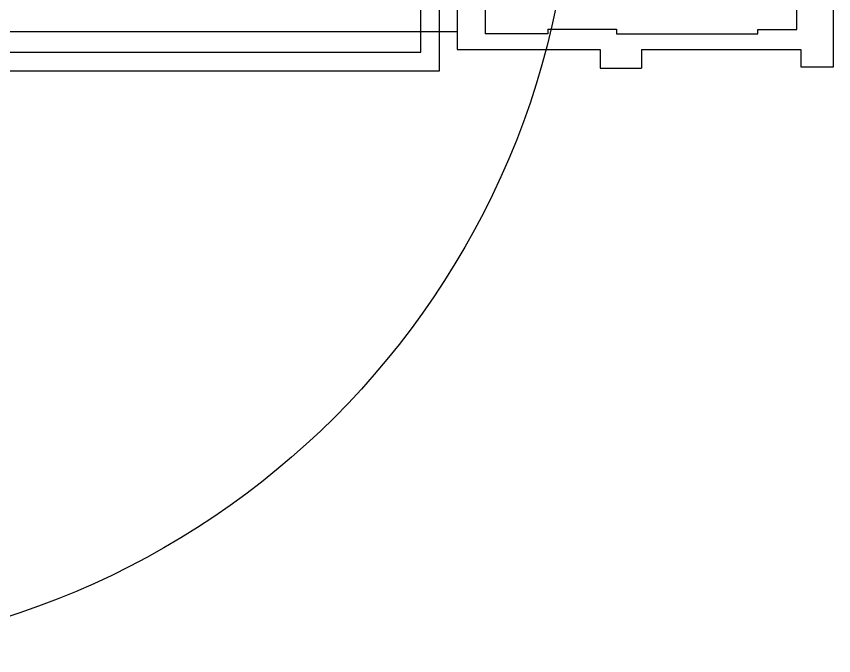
# Model space of a CAD drawing. Extents: x 768 to 5193, y 49 to 3217.
# Drawn here: x 1454 to 1977, y 394 to 803 of the extents above; entities that cross this region are included whole.
import ezdxf

# ---------------------------------------------------------------- set-up
doc = ezdxf.new("R2010")
doc.units = 0
doc.header["$LTSCALE"] = 96
doc.header["$MEASUREMENT"] = 0
doc.layers.get('0').update_dxf_attribs({"linetype": 'CONTINUOUS'})
for name, color, linetype in [('A-ROOF', 1, 'CONTINUOUS'), ('A-WALL-EXST', 7, 'CONTINUOUS'), ('A-WALL-FULL', 6, 'CONTINUOUS'), ('RED MARKUP', 1, 'CONTINUOUS')]:
    doc.layers.add(name, color=color, linetype=linetype)

# ---------------------------------------------------------------- blocks, each defined once
blk = doc.blocks.new('All')
at = {"layer": 'A-WALL-EXST'}
for p, q in [((662.75, 207.06), (662.75, 23.81)), ((644.75, 176.5), (644.75, 13.81)), ((862.25, 26.56), (862.25, 74.56)), ((885.75, 2.56), (885.75, 60.06)), ((702.75, 26.81), (702.75, 23.81)), ((702.75, 26.81), (746.75, 26.81)), ((746.75, 26.81), (746.75, 23.81)), ((837.25, 26.56), (862.25, 26.56)), ((837.25, 23.81), (837.25, 26.56)), ((702.75, 23.81), (662.75, 23.81)), ((746.75, 23.81), (837.25, 23.81)), ((644.75, 13.81), (736.25, 13.81)), ((736.25, 13.81), (736.25, 1.81)), ((762.75, 13.81), (762.75, 1.81)), ((762.75, 13.81), (864.75, 13.81)), ((864.75, 13.81), (864.75, 2.56)), ((736.25, 1.81), (762.75, 1.81)), ((864.75, 2.56), (885.75, 2.56))]:
    blk.add_line(p, q, dxfattribs=at)
blk.add_lwpolyline([(331.5, 186.63), (262.37, 186.63), (262.37, 387.88), (0, 387.88), (0, 0), (633.5, 0), (633.5, 174.5), (331.5, 174.5), (331.5, 186.63)], dxfattribs=at)
blk.add_lwpolyline([(319.5, 174.63), (250.37, 174.63), (250.37, 375.88), (12, 375.88), (12, 12), (621.5, 12), (621.5, 162.5), (319.5, 162.5)], close=True, dxfattribs=at)

msp = doc.modelspace()

# ---------------------------------------------------------------- linework, layer by layer
at = {"layer": 'A-ROOF'}
msp.add_line((1736, 793.31), (1041, 793.31), dxfattribs=at)
at = {"layer": 'A-WALL-FULL'}
for p, q in [((1754, 975.31), (1754, 792.06)), ((1736, 961.31), (1736, 782.06)), ((1953.5, 794.81), (1953.5, 842.81)), ((1977, 770.81), (1977, 828.31)), ((1794, 795.06), (1794, 792.06)), ((1794, 795.06), (1838, 795.06)), ((1838, 795.06), (1838, 792.06)), ((1794, 792.06), (1754, 792.06)), ((1838, 792.06), (1928.5, 792.06)), ((1928.5, 794.81), (1953.5, 794.81)), ((1928.5, 792.06), (1928.5, 794.81)), ((1736, 782.06), (1827.5, 782.06)), ((1827.5, 782.06), (1827.5, 770.06)), ((1854, 782.06), (1854, 770.06)), ((1854, 782.06), (1956, 782.06)), ((1956, 782.06), (1956, 770.81)), ((1827.5, 770.06), (1854, 770.06)), ((1956, 770.81), (1977, 770.81))]:
    msp.add_line(p, q, dxfattribs=at)
at = {"layer": 'RED MARKUP'}
msp.add_circle((1289.16, 914.79), 520.94, dxfattribs=at)

# ---------------------------------------------------------------- block references
msp.add_blockref('All', (1091.25, 768.25))

doc.saveas('drawing.dxf')
